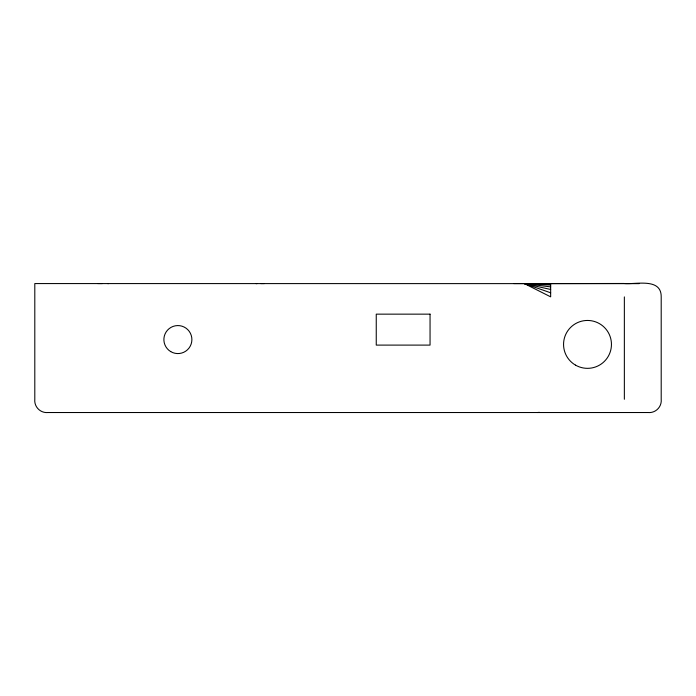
<?xml version="1.0" encoding="UTF-8"?>
<svg xmlns="http://www.w3.org/2000/svg" width="696" height="696" viewBox="0 0 696 696"><rect width="100%" height="100%" fill="white"/><g stroke="black" fill="none" stroke-linecap="round" stroke-linejoin="round"><path stroke-width="1.04" d="M639.172 283.637L34.8 283.568L34.8 399.269C33.991 406.864 40.464 413.337 48.068 412.528L647.933 412.528C655.536 413.337 662.009 406.864 661.2 399.269L661.2 296.905C661.461 277.4 635.674 284.742 623.92 283.472L550.658 283.577L550.658 296.844L524.297 283.568L550.658 283.942M255.928 283.568L256.833 283.568M537.39 412.528L539.417 412.345M107.784 283.577L108.524 283.577L107.784 283.568M260.817 283.585L264.35 283.568M513.813 283.568L550.658 283.577M97.701 283.568L102.286 283.577M256.389 283.568L257.137 283.585M550.658 285.055L524.297 283.568L550.658 292.79M550.658 286.891L524.297 283.568L550.658 289.475M624.356 296.905L624.356 399.269M430.05 314.148L376.249 314.148L376.249 345.103L430.05 345.103L430.05 314.148M575.531 365.139A23.951 23.951 0 0 0 611.453 344.398A23.951 23.951 0 0 0 575.531 323.657A23.951 23.951 0 0 0 575.531 365.139M170.738 351.611A13.998 13.998 0 0 0 191.887 339.744A13.998 13.998 0 0 0 171.033 327.364A13.998 13.998 0 0 0 170.738 351.611"/></g></svg>
